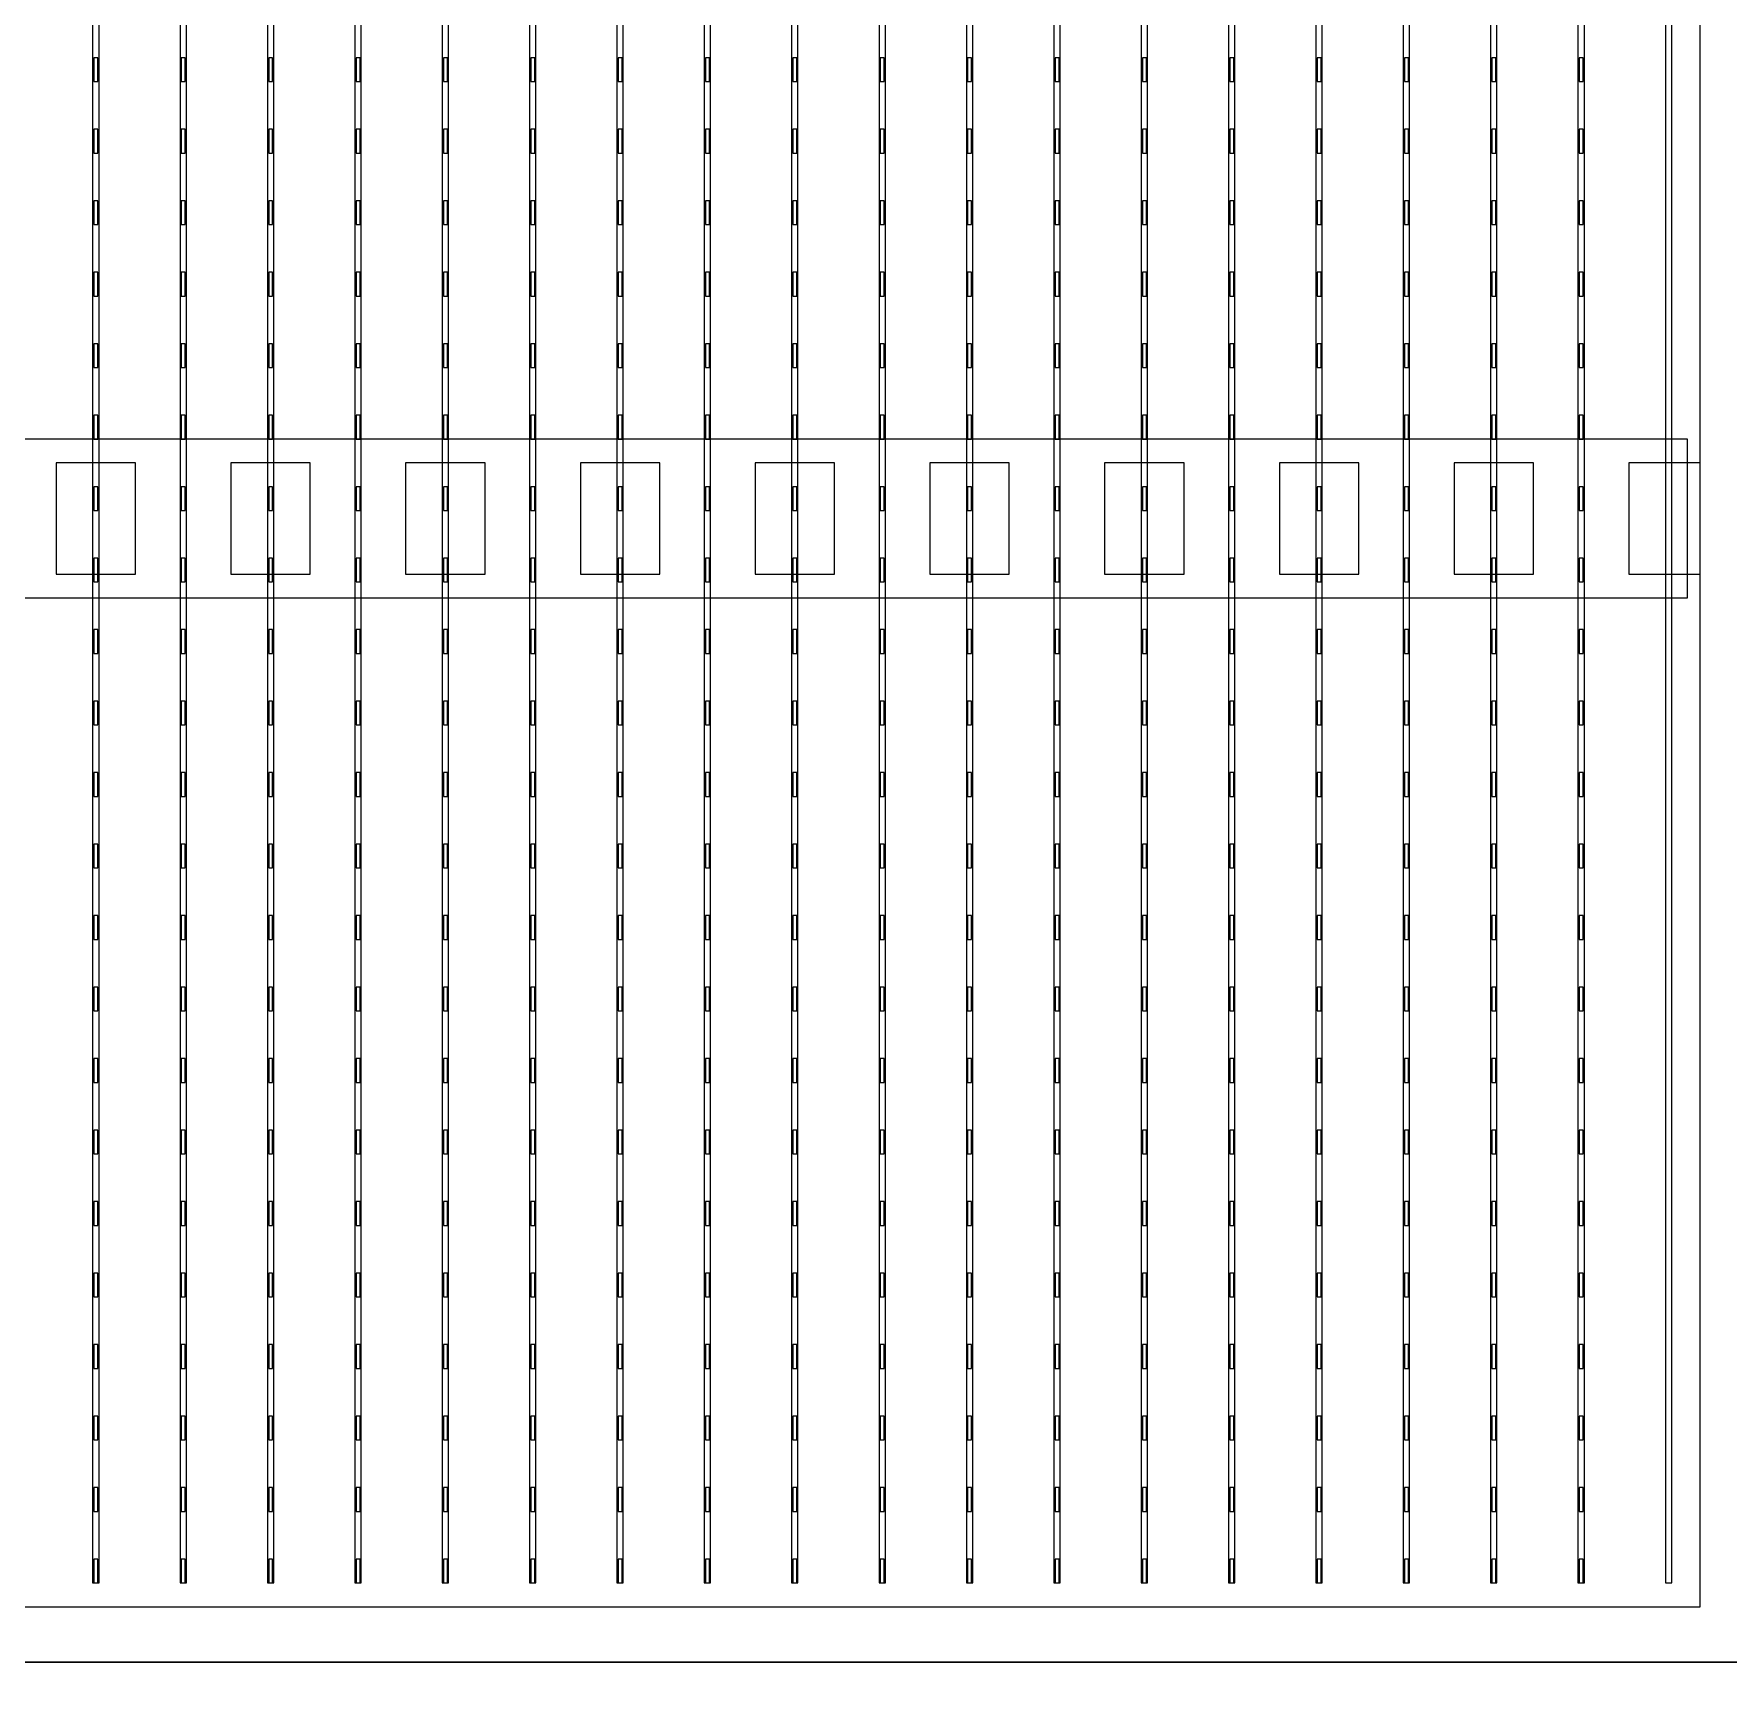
# Model space of a CAD drawing. Header units: millimetres. Extents: x -18 to 142, y -7 to 153.
# Drawn here: x 30.43 to 41.09, y 82.92 to 93.35 of the extents above; entities that cross this region are included whole.
import ezdxf

# ---------------------------------------------------------------- set-up
doc = ezdxf.new("R2010")
doc.units = ezdxf.units.MM
for name, color, linetype in [('BUSBARS', 3, 'Continuous'), ('CELLS', 5, 'Continuous'), ('CONTACT_PADS', 2, 'Continuous'), ('DICING', 4, 'Continuous'), ('FINGERS', 1, 'Continuous'), ('INSULATION', 2, 'Continuous')]:
    doc.layers.add(name, color=color, linetype=linetype)

msp = doc.modelspace()

# ---------------------------------------------------------------- linework, layer by layer
at = {"layer": 'BUSBARS'}
msp.add_lwpolyline([(40.84, 89.8), (40.84, 90.8), (20.8, 90.8), (20.8, 89.8), (40.84, 89.8)], close=True, dxfattribs=at)
at = {"layer": 'CELLS'}
for points in [[(41.27, 83.1), (41.27, 104), (20.37, 104), (20.37, 83.1), (41.27, 83.1)], [(41.27, 62.2), (41.27, 83.1), (20.37, 83.1), (20.37, 62.2), (41.27, 62.2)]]:
    msp.add_lwpolyline(points, close=True, dxfattribs=at)
at = {"layer": 'CONTACT_PADS'}
for points in [[(30.833, 93.05), (30.833, 93.2), (30.808, 93.2), (30.808, 93.05), (30.833, 93.05)], [(31.383, 93.05), (31.383, 93.2), (31.358, 93.2), (31.358, 93.05), (31.383, 93.05)], [(31.933, 93.05), (31.933, 93.2), (31.908, 93.2), (31.908, 93.05), (31.933, 93.05)], [(32.483, 93.05), (32.483, 93.2), (32.458, 93.2), (32.458, 93.05), (32.483, 93.05)], [(33.033, 93.05), (33.033, 93.2), (33.008, 93.2), (33.008, 93.05), (33.033, 93.05)], [(33.583, 93.05), (33.583, 93.2), (33.558, 93.2), (33.558, 93.05), (33.583, 93.05)], [(34.133, 93.05), (34.133, 93.2), (34.108, 93.2), (34.108, 93.05), (34.133, 93.05)], [(34.683, 93.05), (34.683, 93.2), (34.658, 93.2), (34.658, 93.05), (34.683, 93.05)], [(35.233, 93.05), (35.233, 93.2), (35.208, 93.2), (35.208, 93.05), (35.233, 93.05)], [(35.783, 93.05), (35.783, 93.2), (35.758, 93.2), (35.758, 93.05), (35.783, 93.05)], [(36.333, 93.05), (36.333, 93.2), (36.308, 93.2), (36.308, 93.05), (36.333, 93.05)], [(36.883, 93.05), (36.883, 93.2), (36.858, 93.2), (36.858, 93.05), (36.883, 93.05)], [(37.433, 93.05), (37.433, 93.2), (37.408, 93.2), (37.408, 93.05), (37.433, 93.05)], [(37.983, 93.05), (37.983, 93.2), (37.958, 93.2), (37.958, 93.05), (37.983, 93.05)], [(38.533, 93.05), (38.533, 93.2), (38.508, 93.2), (38.508, 93.05), (38.533, 93.05)], [(39.083, 93.05), (39.083, 93.2), (39.058, 93.2), (39.058, 93.05), (39.083, 93.05)], [(39.633, 93.05), (39.633, 93.2), (39.608, 93.2), (39.608, 93.05), (39.633, 93.05)], [(40.183, 93.05), (40.183, 93.2), (40.158, 93.2), (40.158, 93.05), (40.183, 93.05)], [(30.833, 92.6), (30.833, 92.75), (30.808, 92.75), (30.808, 92.6), (30.833, 92.6)], [(31.383, 92.6), (31.383, 92.75), (31.358, 92.75), (31.358, 92.6), (31.383, 92.6)], [(31.933, 92.6), (31.933, 92.75), (31.908, 92.75), (31.908, 92.6), (31.933, 92.6)], [(32.483, 92.6), (32.483, 92.75), (32.458, 92.75), (32.458, 92.6), (32.483, 92.6)], [(33.033, 92.6), (33.033, 92.75), (33.008, 92.75), (33.008, 92.6), (33.033, 92.6)], [(33.583, 92.6), (33.583, 92.75), (33.558, 92.75), (33.558, 92.6), (33.583, 92.6)], [(34.133, 92.6), (34.133, 92.75), (34.108, 92.75), (34.108, 92.6), (34.133, 92.6)], [(34.683, 92.6), (34.683, 92.75), (34.658, 92.75), (34.658, 92.6), (34.683, 92.6)], [(35.233, 92.6), (35.233, 92.75), (35.208, 92.75), (35.208, 92.6), (35.233, 92.6)], [(35.783, 92.6), (35.783, 92.75), (35.758, 92.75), (35.758, 92.6), (35.783, 92.6)], [(36.333, 92.6), (36.333, 92.75), (36.308, 92.75), (36.308, 92.6), (36.333, 92.6)], [(36.883, 92.6), (36.883, 92.75), (36.858, 92.75), (36.858, 92.6), (36.883, 92.6)], [(37.433, 92.6), (37.433, 92.75), (37.408, 92.75), (37.408, 92.6), (37.433, 92.6)], [(37.983, 92.6), (37.983, 92.75), (37.958, 92.75), (37.958, 92.6), (37.983, 92.6)], [(38.533, 92.6), (38.533, 92.75), (38.508, 92.75), (38.508, 92.6), (38.533, 92.6)], [(39.083, 92.6), (39.083, 92.75), (39.058, 92.75), (39.058, 92.6), (39.083, 92.6)], [(39.633, 92.6), (39.633, 92.75), (39.608, 92.75), (39.608, 92.6), (39.633, 92.6)], [(40.183, 92.6), (40.183, 92.75), (40.158, 92.75), (40.158, 92.6), (40.183, 92.6)], [(30.833, 92.15), (30.833, 92.3), (30.808, 92.3), (30.808, 92.15), (30.833, 92.15)], [(31.383, 92.15), (31.383, 92.3), (31.358, 92.3), (31.358, 92.15), (31.383, 92.15)], [(31.933, 92.15), (31.933, 92.3), (31.908, 92.3), (31.908, 92.15), (31.933, 92.15)], [(32.483, 92.15), (32.483, 92.3), (32.458, 92.3), (32.458, 92.15), (32.483, 92.15)], [(33.033, 92.15), (33.033, 92.3), (33.008, 92.3), (33.008, 92.15), (33.033, 92.15)], [(33.583, 92.15), (33.583, 92.3), (33.558, 92.3), (33.558, 92.15), (33.583, 92.15)], [(34.133, 92.15), (34.133, 92.3), (34.108, 92.3), (34.108, 92.15), (34.133, 92.15)], [(34.683, 92.15), (34.683, 92.3), (34.658, 92.3), (34.658, 92.15), (34.683, 92.15)], [(35.233, 92.15), (35.233, 92.3), (35.208, 92.3), (35.208, 92.15), (35.233, 92.15)], [(35.783, 92.15), (35.783, 92.3), (35.758, 92.3), (35.758, 92.15), (35.783, 92.15)], [(36.333, 92.15), (36.333, 92.3), (36.308, 92.3), (36.308, 92.15), (36.333, 92.15)], [(36.883, 92.15), (36.883, 92.3), (36.858, 92.3), (36.858, 92.15), (36.883, 92.15)], [(37.433, 92.15), (37.433, 92.3), (37.408, 92.3), (37.408, 92.15), (37.433, 92.15)], [(37.983, 92.15), (37.983, 92.3), (37.958, 92.3), (37.958, 92.15), (37.983, 92.15)], [(38.533, 92.15), (38.533, 92.3), (38.508, 92.3), (38.508, 92.15), (38.533, 92.15)], [(39.083, 92.15), (39.083, 92.3), (39.058, 92.3), (39.058, 92.15), (39.083, 92.15)], [(39.633, 92.15), (39.633, 92.3), (39.608, 92.3), (39.608, 92.15), (39.633, 92.15)], [(40.183, 92.15), (40.183, 92.3), (40.158, 92.3), (40.158, 92.15), (40.183, 92.15)], [(30.833, 91.7), (30.833, 91.85), (30.808, 91.85), (30.808, 91.7), (30.833, 91.7)], [(31.383, 91.7), (31.383, 91.85), (31.358, 91.85), (31.358, 91.7), (31.383, 91.7)], [(31.933, 91.7), (31.933, 91.85), (31.908, 91.85), (31.908, 91.7), (31.933, 91.7)], [(32.483, 91.7), (32.483, 91.85), (32.458, 91.85), (32.458, 91.7), (32.483, 91.7)], [(33.033, 91.7), (33.033, 91.85), (33.008, 91.85), (33.008, 91.7), (33.033, 91.7)], [(33.583, 91.7), (33.583, 91.85), (33.558, 91.85), (33.558, 91.7), (33.583, 91.7)], [(34.133, 91.7), (34.133, 91.85), (34.108, 91.85), (34.108, 91.7), (34.133, 91.7)], [(34.683, 91.7), (34.683, 91.85), (34.658, 91.85), (34.658, 91.7), (34.683, 91.7)], [(35.233, 91.7), (35.233, 91.85), (35.208, 91.85), (35.208, 91.7), (35.233, 91.7)], [(35.783, 91.7), (35.783, 91.85), (35.758, 91.85), (35.758, 91.7), (35.783, 91.7)], [(36.333, 91.7), (36.333, 91.85), (36.308, 91.85), (36.308, 91.7), (36.333, 91.7)], [(36.883, 91.7), (36.883, 91.85), (36.858, 91.85), (36.858, 91.7), (36.883, 91.7)], [(37.433, 91.7), (37.433, 91.85), (37.408, 91.85), (37.408, 91.7), (37.433, 91.7)], [(37.983, 91.7), (37.983, 91.85), (37.958, 91.85), (37.958, 91.7), (37.983, 91.7)], [(38.533, 91.7), (38.533, 91.85), (38.508, 91.85), (38.508, 91.7), (38.533, 91.7)], [(39.083, 91.7), (39.083, 91.85), (39.058, 91.85), (39.058, 91.7), (39.083, 91.7)], [(39.633, 91.7), (39.633, 91.85), (39.608, 91.85), (39.608, 91.7), (39.633, 91.7)], [(40.183, 91.7), (40.183, 91.85), (40.158, 91.85), (40.158, 91.7), (40.183, 91.7)], [(30.833, 91.25), (30.833, 91.4), (30.808, 91.4), (30.808, 91.25), (30.833, 91.25)], [(31.383, 91.25), (31.383, 91.4), (31.358, 91.4), (31.358, 91.25), (31.383, 91.25)], [(31.933, 91.25), (31.933, 91.4), (31.908, 91.4), (31.908, 91.25), (31.933, 91.25)], [(32.483, 91.25), (32.483, 91.4), (32.458, 91.4), (32.458, 91.25), (32.483, 91.25)], [(33.033, 91.25), (33.033, 91.4), (33.008, 91.4), (33.008, 91.25), (33.033, 91.25)], [(33.583, 91.25), (33.583, 91.4), (33.558, 91.4), (33.558, 91.25), (33.583, 91.25)], [(34.133, 91.25), (34.133, 91.4), (34.108, 91.4), (34.108, 91.25), (34.133, 91.25)], [(34.683, 91.25), (34.683, 91.4), (34.658, 91.4), (34.658, 91.25), (34.683, 91.25)], [(35.233, 91.25), (35.233, 91.4), (35.208, 91.4), (35.208, 91.25), (35.233, 91.25)], [(35.783, 91.25), (35.783, 91.4), (35.758, 91.4), (35.758, 91.25), (35.783, 91.25)], [(36.333, 91.25), (36.333, 91.4), (36.308, 91.4), (36.308, 91.25), (36.333, 91.25)], [(36.883, 91.25), (36.883, 91.4), (36.858, 91.4), (36.858, 91.25), (36.883, 91.25)], [(37.433, 91.25), (37.433, 91.4), (37.408, 91.4), (37.408, 91.25), (37.433, 91.25)], [(37.983, 91.25), (37.983, 91.4), (37.958, 91.4), (37.958, 91.25), (37.983, 91.25)], [(38.533, 91.25), (38.533, 91.4), (38.508, 91.4), (38.508, 91.25), (38.533, 91.25)], [(39.083, 91.25), (39.083, 91.4), (39.058, 91.4), (39.058, 91.25), (39.083, 91.25)], [(39.633, 91.25), (39.633, 91.4), (39.608, 91.4), (39.608, 91.25), (39.633, 91.25)], [(40.183, 91.25), (40.183, 91.4), (40.158, 91.4), (40.158, 91.25), (40.183, 91.25)], [(30.833, 90.8), (30.833, 90.95), (30.808, 90.95), (30.808, 90.8), (30.833, 90.8)], [(31.383, 90.8), (31.383, 90.95), (31.358, 90.95), (31.358, 90.8), (31.383, 90.8)], [(31.933, 90.8), (31.933, 90.95), (31.908, 90.95), (31.908, 90.8), (31.933, 90.8)], [(32.483, 90.8), (32.483, 90.95), (32.458, 90.95), (32.458, 90.8), (32.483, 90.8)], [(33.033, 90.8), (33.033, 90.95), (33.008, 90.95), (33.008, 90.8), (33.033, 90.8)], [(33.583, 90.8), (33.583, 90.95), (33.558, 90.95), (33.558, 90.8), (33.583, 90.8)], [(34.133, 90.8), (34.133, 90.95), (34.108, 90.95), (34.108, 90.8), (34.133, 90.8)], [(34.683, 90.8), (34.683, 90.95), (34.658, 90.95), (34.658, 90.8), (34.683, 90.8)], [(35.233, 90.8), (35.233, 90.95), (35.208, 90.95), (35.208, 90.8), (35.233, 90.8)], [(35.783, 90.8), (35.783, 90.95), (35.758, 90.95), (35.758, 90.8), (35.783, 90.8)], [(36.333, 90.8), (36.333, 90.95), (36.308, 90.95), (36.308, 90.8), (36.333, 90.8)], [(36.883, 90.8), (36.883, 90.95), (36.858, 90.95), (36.858, 90.8), (36.883, 90.8)], [(37.433, 90.8), (37.433, 90.95), (37.408, 90.95), (37.408, 90.8), (37.433, 90.8)], [(37.983, 90.8), (37.983, 90.95), (37.958, 90.95), (37.958, 90.8), (37.983, 90.8)], [(38.533, 90.8), (38.533, 90.95), (38.508, 90.95), (38.508, 90.8), (38.533, 90.8)], [(39.083, 90.8), (39.083, 90.95), (39.058, 90.95), (39.058, 90.8), (39.083, 90.8)], [(39.633, 90.8), (39.633, 90.95), (39.608, 90.95), (39.608, 90.8), (39.633, 90.8)], [(40.183, 90.8), (40.183, 90.95), (40.158, 90.95), (40.158, 90.8), (40.183, 90.8)], [(30.833, 90.35), (30.833, 90.5), (30.808, 90.5), (30.808, 90.35), (30.833, 90.35)], [(31.383, 90.35), (31.383, 90.5), (31.358, 90.5), (31.358, 90.35), (31.383, 90.35)], [(31.933, 90.35), (31.933, 90.5), (31.908, 90.5), (31.908, 90.35), (31.933, 90.35)], [(32.483, 90.35), (32.483, 90.5), (32.458, 90.5), (32.458, 90.35), (32.483, 90.35)], [(33.033, 90.35), (33.033, 90.5), (33.008, 90.5), (33.008, 90.35), (33.033, 90.35)], [(33.583, 90.35), (33.583, 90.5), (33.558, 90.5), (33.558, 90.35), (33.583, 90.35)], [(34.133, 90.35), (34.133, 90.5), (34.108, 90.5), (34.108, 90.35), (34.133, 90.35)], [(34.683, 90.35), (34.683, 90.5), (34.658, 90.5), (34.658, 90.35), (34.683, 90.35)], [(35.233, 90.35), (35.233, 90.5), (35.208, 90.5), (35.208, 90.35), (35.233, 90.35)], [(35.783, 90.35), (35.783, 90.5), (35.758, 90.5), (35.758, 90.35), (35.783, 90.35)], [(36.333, 90.35), (36.333, 90.5), (36.308, 90.5), (36.308, 90.35), (36.333, 90.35)], [(36.883, 90.35), (36.883, 90.5), (36.858, 90.5), (36.858, 90.35), (36.883, 90.35)], [(37.433, 90.35), (37.433, 90.5), (37.408, 90.5), (37.408, 90.35), (37.433, 90.35)], [(37.983, 90.35), (37.983, 90.5), (37.958, 90.5), (37.958, 90.35), (37.983, 90.35)], [(38.533, 90.35), (38.533, 90.5), (38.508, 90.5), (38.508, 90.35), (38.533, 90.35)], [(39.083, 90.35), (39.083, 90.5), (39.058, 90.5), (39.058, 90.35), (39.083, 90.35)], [(39.633, 90.35), (39.633, 90.5), (39.608, 90.5), (39.608, 90.35), (39.633, 90.35)], [(40.183, 90.35), (40.183, 90.5), (40.158, 90.5), (40.158, 90.35), (40.183, 90.35)], [(30.833, 89.9), (30.833, 90.05), (30.808, 90.05), (30.808, 89.9), (30.833, 89.9)], [(31.383, 89.9), (31.383, 90.05), (31.358, 90.05), (31.358, 89.9), (31.383, 89.9)], [(31.933, 89.9), (31.933, 90.05), (31.908, 90.05), (31.908, 89.9), (31.933, 89.9)], [(32.483, 89.9), (32.483, 90.05), (32.458, 90.05), (32.458, 89.9), (32.483, 89.9)], [(33.033, 89.9), (33.033, 90.05), (33.008, 90.05), (33.008, 89.9), (33.033, 89.9)], [(33.583, 89.9), (33.583, 90.05), (33.558, 90.05), (33.558, 89.9), (33.583, 89.9)], [(34.133, 89.9), (34.133, 90.05), (34.108, 90.05), (34.108, 89.9), (34.133, 89.9)], [(34.683, 89.9), (34.683, 90.05), (34.658, 90.05), (34.658, 89.9), (34.683, 89.9)], [(35.233, 89.9), (35.233, 90.05), (35.208, 90.05), (35.208, 89.9), (35.233, 89.9)], [(35.783, 89.9), (35.783, 90.05), (35.758, 90.05), (35.758, 89.9), (35.783, 89.9)], [(36.333, 89.9), (36.333, 90.05), (36.308, 90.05), (36.308, 89.9), (36.333, 89.9)], [(36.883, 89.9), (36.883, 90.05), (36.858, 90.05), (36.858, 89.9), (36.883, 89.9)], [(37.433, 89.9), (37.433, 90.05), (37.408, 90.05), (37.408, 89.9), (37.433, 89.9)], [(37.983, 89.9), (37.983, 90.05), (37.958, 90.05), (37.958, 89.9), (37.983, 89.9)], [(38.533, 89.9), (38.533, 90.05), (38.508, 90.05), (38.508, 89.9), (38.533, 89.9)], [(39.083, 89.9), (39.083, 90.05), (39.058, 90.05), (39.058, 89.9), (39.083, 89.9)], [(39.633, 89.9), (39.633, 90.05), (39.608, 90.05), (39.608, 89.9), (39.633, 89.9)], [(40.183, 89.9), (40.183, 90.05), (40.158, 90.05), (40.158, 89.9), (40.183, 89.9)], [(30.833, 89.45), (30.833, 89.6), (30.808, 89.6), (30.808, 89.45), (30.833, 89.45)], [(31.383, 89.45), (31.383, 89.6), (31.358, 89.6), (31.358, 89.45), (31.383, 89.45)], [(31.933, 89.45), (31.933, 89.6), (31.908, 89.6), (31.908, 89.45), (31.933, 89.45)], [(32.483, 89.45), (32.483, 89.6), (32.458, 89.6), (32.458, 89.45), (32.483, 89.45)], [(33.033, 89.45), (33.033, 89.6), (33.008, 89.6), (33.008, 89.45), (33.033, 89.45)], [(33.583, 89.45), (33.583, 89.6), (33.558, 89.6), (33.558, 89.45), (33.583, 89.45)], [(34.133, 89.45), (34.133, 89.6), (34.108, 89.6), (34.108, 89.45), (34.133, 89.45)], [(34.683, 89.45), (34.683, 89.6), (34.658, 89.6), (34.658, 89.45), (34.683, 89.45)], [(35.233, 89.45), (35.233, 89.6), (35.208, 89.6), (35.208, 89.45), (35.233, 89.45)], [(35.783, 89.45), (35.783, 89.6), (35.758, 89.6), (35.758, 89.45), (35.783, 89.45)], [(36.333, 89.45), (36.333, 89.6), (36.308, 89.6), (36.308, 89.45), (36.333, 89.45)], [(36.883, 89.45), (36.883, 89.6), (36.858, 89.6), (36.858, 89.45), (36.883, 89.45)], [(37.433, 89.45), (37.433, 89.6), (37.408, 89.6), (37.408, 89.45), (37.433, 89.45)], [(37.983, 89.45), (37.983, 89.6), (37.958, 89.6), (37.958, 89.45), (37.983, 89.45)], [(38.533, 89.45), (38.533, 89.6), (38.508, 89.6), (38.508, 89.45), (38.533, 89.45)], [(39.083, 89.45), (39.083, 89.6), (39.058, 89.6), (39.058, 89.45), (39.083, 89.45)], [(39.633, 89.45), (39.633, 89.6), (39.608, 89.6), (39.608, 89.45), (39.633, 89.45)], [(40.183, 89.45), (40.183, 89.6), (40.158, 89.6), (40.158, 89.45), (40.183, 89.45)], [(30.833, 89), (30.833, 89.15), (30.808, 89.15), (30.808, 89), (30.833, 89)], [(31.383, 89), (31.383, 89.15), (31.358, 89.15), (31.358, 89), (31.383, 89)], [(31.933, 89), (31.933, 89.15), (31.908, 89.15), (31.908, 89), (31.933, 89)], [(32.483, 89), (32.483, 89.15), (32.458, 89.15), (32.458, 89), (32.483, 89)], [(33.033, 89), (33.033, 89.15), (33.008, 89.15), (33.008, 89), (33.033, 89)], [(33.583, 89), (33.583, 89.15), (33.558, 89.15), (33.558, 89), (33.583, 89)], [(34.133, 89), (34.133, 89.15), (34.108, 89.15), (34.108, 89), (34.133, 89)], [(34.683, 89), (34.683, 89.15), (34.658, 89.15), (34.658, 89), (34.683, 89)], [(35.233, 89), (35.233, 89.15), (35.208, 89.15), (35.208, 89), (35.233, 89)], [(35.783, 89), (35.783, 89.15), (35.758, 89.15), (35.758, 89), (35.783, 89)], [(36.333, 89), (36.333, 89.15), (36.308, 89.15), (36.308, 89), (36.333, 89)], [(36.883, 89), (36.883, 89.15), (36.858, 89.15), (36.858, 89), (36.883, 89)], [(37.433, 89), (37.433, 89.15), (37.408, 89.15), (37.408, 89), (37.433, 89)], [(37.983, 89), (37.983, 89.15), (37.958, 89.15), (37.958, 89), (37.983, 89)], [(38.533, 89), (38.533, 89.15), (38.508, 89.15), (38.508, 89), (38.533, 89)], [(39.083, 89), (39.083, 89.15), (39.058, 89.15), (39.058, 89), (39.083, 89)], [(39.633, 89), (39.633, 89.15), (39.608, 89.15), (39.608, 89), (39.633, 89)], [(40.183, 89), (40.183, 89.15), (40.158, 89.15), (40.158, 89), (40.183, 89)], [(30.833, 88.55), (30.833, 88.7), (30.808, 88.7), (30.808, 88.55), (30.833, 88.55)], [(31.383, 88.55), (31.383, 88.7), (31.358, 88.7), (31.358, 88.55), (31.383, 88.55)], [(31.933, 88.55), (31.933, 88.7), (31.908, 88.7), (31.908, 88.55), (31.933, 88.55)], [(32.483, 88.55), (32.483, 88.7), (32.458, 88.7), (32.458, 88.55), (32.483, 88.55)], [(33.033, 88.55), (33.033, 88.7), (33.008, 88.7), (33.008, 88.55), (33.033, 88.55)], [(33.583, 88.55), (33.583, 88.7), (33.558, 88.7), (33.558, 88.55), (33.583, 88.55)], [(34.133, 88.55), (34.133, 88.7), (34.108, 88.7), (34.108, 88.55), (34.133, 88.55)], [(34.683, 88.55), (34.683, 88.7), (34.658, 88.7), (34.658, 88.55), (34.683, 88.55)], [(35.233, 88.55), (35.233, 88.7), (35.208, 88.7), (35.208, 88.55), (35.233, 88.55)], [(35.783, 88.55), (35.783, 88.7), (35.758, 88.7), (35.758, 88.55), (35.783, 88.55)], [(36.333, 88.55), (36.333, 88.7), (36.308, 88.7), (36.308, 88.55), (36.333, 88.55)], [(36.883, 88.55), (36.883, 88.7), (36.858, 88.7), (36.858, 88.55), (36.883, 88.55)], [(37.433, 88.55), (37.433, 88.7), (37.408, 88.7), (37.408, 88.55), (37.433, 88.55)], [(37.983, 88.55), (37.983, 88.7), (37.958, 88.7), (37.958, 88.55), (37.983, 88.55)], [(38.533, 88.55), (38.533, 88.7), (38.508, 88.7), (38.508, 88.55), (38.533, 88.55)], [(39.083, 88.55), (39.083, 88.7), (39.058, 88.7), (39.058, 88.55), (39.083, 88.55)], [(39.633, 88.55), (39.633, 88.7), (39.608, 88.7), (39.608, 88.55), (39.633, 88.55)], [(40.183, 88.55), (40.183, 88.7), (40.158, 88.7), (40.158, 88.55), (40.183, 88.55)], [(30.833, 88.1), (30.833, 88.25), (30.808, 88.25), (30.808, 88.1), (30.833, 88.1)], [(31.383, 88.1), (31.383, 88.25), (31.358, 88.25), (31.358, 88.1), (31.383, 88.1)], [(31.933, 88.1), (31.933, 88.25), (31.908, 88.25), (31.908, 88.1), (31.933, 88.1)], [(32.483, 88.1), (32.483, 88.25), (32.458, 88.25), (32.458, 88.1), (32.483, 88.1)], [(33.033, 88.1), (33.033, 88.25), (33.008, 88.25), (33.008, 88.1), (33.033, 88.1)], [(33.583, 88.1), (33.583, 88.25), (33.558, 88.25), (33.558, 88.1), (33.583, 88.1)], [(34.133, 88.1), (34.133, 88.25), (34.108, 88.25), (34.108, 88.1), (34.133, 88.1)], [(34.683, 88.1), (34.683, 88.25), (34.658, 88.25), (34.658, 88.1), (34.683, 88.1)], [(35.233, 88.1), (35.233, 88.25), (35.208, 88.25), (35.208, 88.1), (35.233, 88.1)], [(35.783, 88.1), (35.783, 88.25), (35.758, 88.25), (35.758, 88.1), (35.783, 88.1)], [(36.333, 88.1), (36.333, 88.25), (36.308, 88.25), (36.308, 88.1), (36.333, 88.1)], [(36.883, 88.1), (36.883, 88.25), (36.858, 88.25), (36.858, 88.1), (36.883, 88.1)], [(37.433, 88.1), (37.433, 88.25), (37.408, 88.25), (37.408, 88.1), (37.433, 88.1)], [(37.983, 88.1), (37.983, 88.25), (37.958, 88.25), (37.958, 88.1), (37.983, 88.1)], [(38.533, 88.1), (38.533, 88.25), (38.508, 88.25), (38.508, 88.1), (38.533, 88.1)], [(39.083, 88.1), (39.083, 88.25), (39.058, 88.25), (39.058, 88.1), (39.083, 88.1)], [(39.633, 88.1), (39.633, 88.25), (39.608, 88.25), (39.608, 88.1), (39.633, 88.1)], [(40.183, 88.1), (40.183, 88.25), (40.158, 88.25), (40.158, 88.1), (40.183, 88.1)], [(30.833, 87.65), (30.833, 87.8), (30.808, 87.8), (30.808, 87.65), (30.833, 87.65)], [(31.383, 87.65), (31.383, 87.8), (31.358, 87.8), (31.358, 87.65), (31.383, 87.65)], [(31.933, 87.65), (31.933, 87.8), (31.908, 87.8), (31.908, 87.65), (31.933, 87.65)], [(32.483, 87.65), (32.483, 87.8), (32.458, 87.8), (32.458, 87.65), (32.483, 87.65)], [(33.033, 87.65), (33.033, 87.8), (33.008, 87.8), (33.008, 87.65), (33.033, 87.65)], [(33.583, 87.65), (33.583, 87.8), (33.558, 87.8), (33.558, 87.65), (33.583, 87.65)], [(34.133, 87.65), (34.133, 87.8), (34.108, 87.8), (34.108, 87.65), (34.133, 87.65)], [(34.683, 87.65), (34.683, 87.8), (34.658, 87.8), (34.658, 87.65), (34.683, 87.65)], [(35.233, 87.65), (35.233, 87.8), (35.208, 87.8), (35.208, 87.65), (35.233, 87.65)], [(35.783, 87.65), (35.783, 87.8), (35.758, 87.8), (35.758, 87.65), (35.783, 87.65)], [(36.333, 87.65), (36.333, 87.8), (36.308, 87.8), (36.308, 87.65), (36.333, 87.65)], [(36.883, 87.65), (36.883, 87.8), (36.858, 87.8), (36.858, 87.65), (36.883, 87.65)], [(37.433, 87.65), (37.433, 87.8), (37.408, 87.8), (37.408, 87.65), (37.433, 87.65)], [(37.983, 87.65), (37.983, 87.8), (37.958, 87.8), (37.958, 87.65), (37.983, 87.65)], [(38.533, 87.65), (38.533, 87.8), (38.508, 87.8), (38.508, 87.65), (38.533, 87.65)], [(39.083, 87.65), (39.083, 87.8), (39.058, 87.8), (39.058, 87.65), (39.083, 87.65)], [(39.633, 87.65), (39.633, 87.8), (39.608, 87.8), (39.608, 87.65), (39.633, 87.65)], [(40.183, 87.65), (40.183, 87.8), (40.158, 87.8), (40.158, 87.65), (40.183, 87.65)], [(30.833, 87.2), (30.833, 87.35), (30.808, 87.35), (30.808, 87.2), (30.833, 87.2)], [(31.383, 87.2), (31.383, 87.35), (31.358, 87.35), (31.358, 87.2), (31.383, 87.2)], [(31.933, 87.2), (31.933, 87.35), (31.908, 87.35), (31.908, 87.2), (31.933, 87.2)], [(32.483, 87.2), (32.483, 87.35), (32.458, 87.35), (32.458, 87.2), (32.483, 87.2)], [(33.033, 87.2), (33.033, 87.35), (33.008, 87.35), (33.008, 87.2), (33.033, 87.2)], [(33.583, 87.2), (33.583, 87.35), (33.558, 87.35), (33.558, 87.2), (33.583, 87.2)], [(34.133, 87.2), (34.133, 87.35), (34.108, 87.35), (34.108, 87.2), (34.133, 87.2)], [(34.683, 87.2), (34.683, 87.35), (34.658, 87.35), (34.658, 87.2), (34.683, 87.2)], [(35.233, 87.2), (35.233, 87.35), (35.208, 87.35), (35.208, 87.2), (35.233, 87.2)], [(35.783, 87.2), (35.783, 87.35), (35.758, 87.35), (35.758, 87.2), (35.783, 87.2)], [(36.333, 87.2), (36.333, 87.35), (36.308, 87.35), (36.308, 87.2), (36.333, 87.2)], [(36.883, 87.2), (36.883, 87.35), (36.858, 87.35), (36.858, 87.2), (36.883, 87.2)], [(37.433, 87.2), (37.433, 87.35), (37.408, 87.35), (37.408, 87.2), (37.433, 87.2)], [(37.983, 87.2), (37.983, 87.35), (37.958, 87.35), (37.958, 87.2), (37.983, 87.2)], [(38.533, 87.2), (38.533, 87.35), (38.508, 87.35), (38.508, 87.2), (38.533, 87.2)], [(39.083, 87.2), (39.083, 87.35), (39.058, 87.35), (39.058, 87.2), (39.083, 87.2)], [(39.633, 87.2), (39.633, 87.35), (39.608, 87.35), (39.608, 87.2), (39.633, 87.2)], [(40.183, 87.2), (40.183, 87.35), (40.158, 87.35), (40.158, 87.2), (40.183, 87.2)], [(30.833, 86.75), (30.833, 86.9), (30.808, 86.9), (30.808, 86.75), (30.833, 86.75)], [(31.383, 86.75), (31.383, 86.9), (31.358, 86.9), (31.358, 86.75), (31.383, 86.75)], [(31.933, 86.75), (31.933, 86.9), (31.908, 86.9), (31.908, 86.75), (31.933, 86.75)], [(32.483, 86.75), (32.483, 86.9), (32.458, 86.9), (32.458, 86.75), (32.483, 86.75)], [(33.033, 86.75), (33.033, 86.9), (33.008, 86.9), (33.008, 86.75), (33.033, 86.75)], [(33.583, 86.75), (33.583, 86.9), (33.558, 86.9), (33.558, 86.75), (33.583, 86.75)], [(34.133, 86.75), (34.133, 86.9), (34.108, 86.9), (34.108, 86.75), (34.133, 86.75)], [(34.683, 86.75), (34.683, 86.9), (34.658, 86.9), (34.658, 86.75), (34.683, 86.75)], [(35.233, 86.75), (35.233, 86.9), (35.208, 86.9), (35.208, 86.75), (35.233, 86.75)], [(35.783, 86.75), (35.783, 86.9), (35.758, 86.9), (35.758, 86.75), (35.783, 86.75)], [(36.333, 86.75), (36.333, 86.9), (36.308, 86.9), (36.308, 86.75), (36.333, 86.75)], [(36.883, 86.75), (36.883, 86.9), (36.858, 86.9), (36.858, 86.75), (36.883, 86.75)], [(37.433, 86.75), (37.433, 86.9), (37.408, 86.9), (37.408, 86.75), (37.433, 86.75)], [(37.983, 86.75), (37.983, 86.9), (37.958, 86.9), (37.958, 86.75), (37.983, 86.75)], [(38.533, 86.75), (38.533, 86.9), (38.508, 86.9), (38.508, 86.75), (38.533, 86.75)], [(39.083, 86.75), (39.083, 86.9), (39.058, 86.9), (39.058, 86.75), (39.083, 86.75)], [(39.633, 86.75), (39.633, 86.9), (39.608, 86.9), (39.608, 86.75), (39.633, 86.75)], [(40.183, 86.75), (40.183, 86.9), (40.158, 86.9), (40.158, 86.75), (40.183, 86.75)], [(30.833, 86.3), (30.833, 86.45), (30.808, 86.45), (30.808, 86.3), (30.833, 86.3)], [(31.383, 86.3), (31.383, 86.45), (31.358, 86.45), (31.358, 86.3), (31.383, 86.3)], [(31.933, 86.3), (31.933, 86.45), (31.908, 86.45), (31.908, 86.3), (31.933, 86.3)], [(32.483, 86.3), (32.483, 86.45), (32.458, 86.45), (32.458, 86.3), (32.483, 86.3)], [(33.033, 86.3), (33.033, 86.45), (33.008, 86.45), (33.008, 86.3), (33.033, 86.3)], [(33.583, 86.3), (33.583, 86.45), (33.558, 86.45), (33.558, 86.3), (33.583, 86.3)], [(34.133, 86.3), (34.133, 86.45), (34.108, 86.45), (34.108, 86.3), (34.133, 86.3)], [(34.683, 86.3), (34.683, 86.45), (34.658, 86.45), (34.658, 86.3), (34.683, 86.3)], [(35.233, 86.3), (35.233, 86.45), (35.208, 86.45), (35.208, 86.3), (35.233, 86.3)], [(35.783, 86.3), (35.783, 86.45), (35.758, 86.45), (35.758, 86.3), (35.783, 86.3)], [(36.333, 86.3), (36.333, 86.45), (36.308, 86.45), (36.308, 86.3), (36.333, 86.3)], [(36.883, 86.3), (36.883, 86.45), (36.858, 86.45), (36.858, 86.3), (36.883, 86.3)], [(37.433, 86.3), (37.433, 86.45), (37.408, 86.45), (37.408, 86.3), (37.433, 86.3)], [(37.983, 86.3), (37.983, 86.45), (37.958, 86.45), (37.958, 86.3), (37.983, 86.3)], [(38.533, 86.3), (38.533, 86.45), (38.508, 86.45), (38.508, 86.3), (38.533, 86.3)], [(39.083, 86.3), (39.083, 86.45), (39.058, 86.45), (39.058, 86.3), (39.083, 86.3)], [(39.633, 86.3), (39.633, 86.45), (39.608, 86.45), (39.608, 86.3), (39.633, 86.3)], [(40.183, 86.3), (40.183, 86.45), (40.158, 86.45), (40.158, 86.3), (40.183, 86.3)], [(30.833, 85.85), (30.833, 86), (30.808, 86), (30.808, 85.85), (30.833, 85.85)], [(31.383, 85.85), (31.383, 86), (31.358, 86), (31.358, 85.85), (31.383, 85.85)], [(31.933, 85.85), (31.933, 86), (31.908, 86), (31.908, 85.85), (31.933, 85.85)], [(32.483, 85.85), (32.483, 86), (32.458, 86), (32.458, 85.85), (32.483, 85.85)], [(33.033, 85.85), (33.033, 86), (33.008, 86), (33.008, 85.85), (33.033, 85.85)], [(33.583, 85.85), (33.583, 86), (33.558, 86), (33.558, 85.85), (33.583, 85.85)], [(34.133, 85.85), (34.133, 86), (34.108, 86), (34.108, 85.85), (34.133, 85.85)], [(34.683, 85.85), (34.683, 86), (34.658, 86), (34.658, 85.85), (34.683, 85.85)], [(35.233, 85.85), (35.233, 86), (35.208, 86), (35.208, 85.85), (35.233, 85.85)], [(35.783, 85.85), (35.783, 86), (35.758, 86), (35.758, 85.85), (35.783, 85.85)], [(36.333, 85.85), (36.333, 86), (36.308, 86), (36.308, 85.85), (36.333, 85.85)], [(36.883, 85.85), (36.883, 86), (36.858, 86), (36.858, 85.85), (36.883, 85.85)], [(37.433, 85.85), (37.433, 86), (37.408, 86), (37.408, 85.85), (37.433, 85.85)], [(37.983, 85.85), (37.983, 86), (37.958, 86), (37.958, 85.85), (37.983, 85.85)], [(38.533, 85.85), (38.533, 86), (38.508, 86), (38.508, 85.85), (38.533, 85.85)], [(39.083, 85.85), (39.083, 86), (39.058, 86), (39.058, 85.85), (39.083, 85.85)], [(39.633, 85.85), (39.633, 86), (39.608, 86), (39.608, 85.85), (39.633, 85.85)], [(40.183, 85.85), (40.183, 86), (40.158, 86), (40.158, 85.85), (40.183, 85.85)], [(30.833, 85.4), (30.833, 85.55), (30.808, 85.55), (30.808, 85.4), (30.833, 85.4)], [(31.383, 85.4), (31.383, 85.55), (31.358, 85.55), (31.358, 85.4), (31.383, 85.4)], [(31.933, 85.4), (31.933, 85.55), (31.908, 85.55), (31.908, 85.4), (31.933, 85.4)], [(32.483, 85.4), (32.483, 85.55), (32.458, 85.55), (32.458, 85.4), (32.483, 85.4)], [(33.033, 85.4), (33.033, 85.55), (33.008, 85.55), (33.008, 85.4), (33.033, 85.4)], [(33.583, 85.4), (33.583, 85.55), (33.558, 85.55), (33.558, 85.4), (33.583, 85.4)], [(34.133, 85.4), (34.133, 85.55), (34.108, 85.55), (34.108, 85.4), (34.133, 85.4)], [(34.683, 85.4), (34.683, 85.55), (34.658, 85.55), (34.658, 85.4), (34.683, 85.4)], [(35.233, 85.4), (35.233, 85.55), (35.208, 85.55), (35.208, 85.4), (35.233, 85.4)], [(35.783, 85.4), (35.783, 85.55), (35.758, 85.55), (35.758, 85.4), (35.783, 85.4)], [(36.333, 85.4), (36.333, 85.55), (36.308, 85.55), (36.308, 85.4), (36.333, 85.4)], [(36.883, 85.4), (36.883, 85.55), (36.858, 85.55), (36.858, 85.4), (36.883, 85.4)], [(37.433, 85.4), (37.433, 85.55), (37.408, 85.55), (37.408, 85.4), (37.433, 85.4)], [(37.983, 85.4), (37.983, 85.55), (37.958, 85.55), (37.958, 85.4), (37.983, 85.4)], [(38.533, 85.4), (38.533, 85.55), (38.508, 85.55), (38.508, 85.4), (38.533, 85.4)], [(39.083, 85.4), (39.083, 85.55), (39.058, 85.55), (39.058, 85.4), (39.083, 85.4)], [(39.633, 85.4), (39.633, 85.55), (39.608, 85.55), (39.608, 85.4), (39.633, 85.4)], [(40.183, 85.4), (40.183, 85.55), (40.158, 85.55), (40.158, 85.4), (40.183, 85.4)], [(30.833, 84.95), (30.833, 85.1), (30.808, 85.1), (30.808, 84.95), (30.833, 84.95)], [(31.383, 84.95), (31.383, 85.1), (31.358, 85.1), (31.358, 84.95), (31.383, 84.95)], [(31.933, 84.95), (31.933, 85.1), (31.908, 85.1), (31.908, 84.95), (31.933, 84.95)], [(32.483, 84.95), (32.483, 85.1), (32.458, 85.1), (32.458, 84.95), (32.483, 84.95)], [(33.033, 84.95), (33.033, 85.1), (33.008, 85.1), (33.008, 84.95), (33.033, 84.95)], [(33.583, 84.95), (33.583, 85.1), (33.558, 85.1), (33.558, 84.95), (33.583, 84.95)], [(34.133, 84.95), (34.133, 85.1), (34.108, 85.1), (34.108, 84.95), (34.133, 84.95)], [(34.683, 84.95), (34.683, 85.1), (34.658, 85.1), (34.658, 84.95), (34.683, 84.95)], [(35.233, 84.95), (35.233, 85.1), (35.208, 85.1), (35.208, 84.95), (35.233, 84.95)], [(35.783, 84.95), (35.783, 85.1), (35.758, 85.1), (35.758, 84.95), (35.783, 84.95)], [(36.333, 84.95), (36.333, 85.1), (36.308, 85.1), (36.308, 84.95), (36.333, 84.95)], [(36.883, 84.95), (36.883, 85.1), (36.858, 85.1), (36.858, 84.95), (36.883, 84.95)], [(37.433, 84.95), (37.433, 85.1), (37.408, 85.1), (37.408, 84.95), (37.433, 84.95)], [(37.983, 84.95), (37.983, 85.1), (37.958, 85.1), (37.958, 84.95), (37.983, 84.95)], [(38.533, 84.95), (38.533, 85.1), (38.508, 85.1), (38.508, 84.95), (38.533, 84.95)], [(39.083, 84.95), (39.083, 85.1), (39.058, 85.1), (39.058, 84.95), (39.083, 84.95)], [(39.633, 84.95), (39.633, 85.1), (39.608, 85.1), (39.608, 84.95), (39.633, 84.95)], [(40.183, 84.95), (40.183, 85.1), (40.158, 85.1), (40.158, 84.95), (40.183, 84.95)], [(30.833, 84.5), (30.833, 84.65), (30.808, 84.65), (30.808, 84.5), (30.833, 84.5)], [(31.383, 84.5), (31.383, 84.65), (31.358, 84.65), (31.358, 84.5), (31.383, 84.5)], [(31.933, 84.5), (31.933, 84.65), (31.908, 84.65), (31.908, 84.5), (31.933, 84.5)], [(32.483, 84.5), (32.483, 84.65), (32.458, 84.65), (32.458, 84.5), (32.483, 84.5)], [(33.033, 84.5), (33.033, 84.65), (33.008, 84.65), (33.008, 84.5), (33.033, 84.5)], [(33.583, 84.5), (33.583, 84.65), (33.558, 84.65), (33.558, 84.5), (33.583, 84.5)], [(34.133, 84.5), (34.133, 84.65), (34.108, 84.65), (34.108, 84.5), (34.133, 84.5)], [(34.683, 84.5), (34.683, 84.65), (34.658, 84.65), (34.658, 84.5), (34.683, 84.5)], [(35.233, 84.5), (35.233, 84.65), (35.208, 84.65), (35.208, 84.5), (35.233, 84.5)], [(35.783, 84.5), (35.783, 84.65), (35.758, 84.65), (35.758, 84.5), (35.783, 84.5)], [(36.333, 84.5), (36.333, 84.65), (36.308, 84.65), (36.308, 84.5), (36.333, 84.5)], [(36.883, 84.5), (36.883, 84.65), (36.858, 84.65), (36.858, 84.5), (36.883, 84.5)], [(37.433, 84.5), (37.433, 84.65), (37.408, 84.65), (37.408, 84.5), (37.433, 84.5)], [(37.983, 84.5), (37.983, 84.65), (37.958, 84.65), (37.958, 84.5), (37.983, 84.5)], [(38.533, 84.5), (38.533, 84.65), (38.508, 84.65), (38.508, 84.5), (38.533, 84.5)], [(39.083, 84.5), (39.083, 84.65), (39.058, 84.65), (39.058, 84.5), (39.083, 84.5)], [(39.633, 84.5), (39.633, 84.65), (39.608, 84.65), (39.608, 84.5), (39.633, 84.5)], [(40.183, 84.5), (40.183, 84.65), (40.158, 84.65), (40.158, 84.5), (40.183, 84.5)], [(30.833, 84.05), (30.833, 84.2), (30.808, 84.2), (30.808, 84.05), (30.833, 84.05)], [(31.383, 84.05), (31.383, 84.2), (31.358, 84.2), (31.358, 84.05), (31.383, 84.05)], [(31.933, 84.05), (31.933, 84.2), (31.908, 84.2), (31.908, 84.05), (31.933, 84.05)], [(32.483, 84.05), (32.483, 84.2), (32.458, 84.2), (32.458, 84.05), (32.483, 84.05)], [(33.033, 84.05), (33.033, 84.2), (33.008, 84.2), (33.008, 84.05), (33.033, 84.05)], [(33.583, 84.05), (33.583, 84.2), (33.558, 84.2), (33.558, 84.05), (33.583, 84.05)], [(34.133, 84.05), (34.133, 84.2), (34.108, 84.2), (34.108, 84.05), (34.133, 84.05)], [(34.683, 84.05), (34.683, 84.2), (34.658, 84.2), (34.658, 84.05), (34.683, 84.05)], [(35.233, 84.05), (35.233, 84.2), (35.208, 84.2), (35.208, 84.05), (35.233, 84.05)], [(35.783, 84.05), (35.783, 84.2), (35.758, 84.2), (35.758, 84.05), (35.783, 84.05)], [(36.333, 84.05), (36.333, 84.2), (36.308, 84.2), (36.308, 84.05), (36.333, 84.05)], [(36.883, 84.05), (36.883, 84.2), (36.858, 84.2), (36.858, 84.05), (36.883, 84.05)], [(37.433, 84.05), (37.433, 84.2), (37.408, 84.2), (37.408, 84.05), (37.433, 84.05)], [(37.983, 84.05), (37.983, 84.2), (37.958, 84.2), (37.958, 84.05), (37.983, 84.05)], [(38.533, 84.05), (38.533, 84.2), (38.508, 84.2), (38.508, 84.05), (38.533, 84.05)], [(39.083, 84.05), (39.083, 84.2), (39.058, 84.2), (39.058, 84.05), (39.083, 84.05)], [(39.633, 84.05), (39.633, 84.2), (39.608, 84.2), (39.608, 84.05), (39.633, 84.05)], [(40.183, 84.05), (40.183, 84.2), (40.158, 84.2), (40.158, 84.05), (40.183, 84.05)], [(30.833, 83.6), (30.833, 83.75), (30.808, 83.75), (30.808, 83.6), (30.833, 83.6)], [(31.383, 83.6), (31.383, 83.75), (31.358, 83.75), (31.358, 83.6), (31.383, 83.6)], [(31.933, 83.6), (31.933, 83.75), (31.908, 83.75), (31.908, 83.6), (31.933, 83.6)], [(32.483, 83.6), (32.483, 83.75), (32.458, 83.75), (32.458, 83.6), (32.483, 83.6)], [(33.033, 83.6), (33.033, 83.75), (33.008, 83.75), (33.008, 83.6), (33.033, 83.6)], [(33.583, 83.6), (33.583, 83.75), (33.558, 83.75), (33.558, 83.6), (33.583, 83.6)], [(34.133, 83.6), (34.133, 83.75), (34.108, 83.75), (34.108, 83.6), (34.133, 83.6)], [(34.683, 83.6), (34.683, 83.75), (34.658, 83.75), (34.658, 83.6), (34.683, 83.6)], [(35.233, 83.6), (35.233, 83.75), (35.208, 83.75), (35.208, 83.6), (35.233, 83.6)], [(35.783, 83.6), (35.783, 83.75), (35.758, 83.75), (35.758, 83.6), (35.783, 83.6)], [(36.333, 83.6), (36.333, 83.75), (36.308, 83.75), (36.308, 83.6), (36.333, 83.6)], [(36.883, 83.6), (36.883, 83.75), (36.858, 83.75), (36.858, 83.6), (36.883, 83.6)], [(37.433, 83.6), (37.433, 83.75), (37.408, 83.75), (37.408, 83.6), (37.433, 83.6)], [(37.983, 83.6), (37.983, 83.75), (37.958, 83.75), (37.958, 83.6), (37.983, 83.6)], [(38.533, 83.6), (38.533, 83.75), (38.508, 83.75), (38.508, 83.6), (38.533, 83.6)], [(39.083, 83.6), (39.083, 83.75), (39.058, 83.75), (39.058, 83.6), (39.083, 83.6)], [(39.633, 83.6), (39.633, 83.75), (39.608, 83.75), (39.608, 83.6), (39.633, 83.6)], [(40.183, 83.6), (40.183, 83.75), (40.158, 83.75), (40.158, 83.6), (40.183, 83.6)]]:
    msp.add_lwpolyline(points, close=True, dxfattribs=at)
at = {"layer": 'DICING'}
msp.add_line((-17.83, 83.1), (142.17, 83.1), dxfattribs=at)
msp.add_line((-17.83, 83.1), (142.17, 83.1), dxfattribs=at)
msp.add_line((-17.83, 83.1), (142.17, 83.1), dxfattribs=at)
msp.add_line((-17.83, 83.1), (142.17, 83.1), dxfattribs=at)
msp.add_line((-17.83, 83.1), (142.17, 83.1), dxfattribs=at)
msp.add_line((-17.83, 83.1), (142.17, 83.1), dxfattribs=at)
msp.add_line((-17.83, 83.1), (142.17, 83.1), dxfattribs=at)
msp.add_line((-17.83, 83.1), (142.17, 83.1), dxfattribs=at)
msp.add_line((-17.83, 83.1), (142.17, 83.1), dxfattribs=at)
msp.add_line((-17.83, 83.1), (142.17, 83.1), dxfattribs=at)
msp.add_line((-17.83, 83.1), (142.17, 83.1), dxfattribs=at)
msp.add_line((-17.83, 83.1), (142.17, 83.1), dxfattribs=at)
msp.add_line((-17.83, 83.1), (142.17, 83.1), dxfattribs=at)
msp.add_line((-17.83, 83.1), (142.17, 83.1), dxfattribs=at)
msp.add_line((-17.83, 83.1), (142.17, 83.1), dxfattribs=at)
msp.add_line((-17.83, 83.1), (142.17, 83.1), dxfattribs=at)
msp.add_line((-17.83, 83.1), (142.17, 83.1), dxfattribs=at)
msp.add_line((-17.83, 83.1), (142.17, 83.1), dxfattribs=at)
msp.add_line((-17.83, 83.1), (142.17, 83.1), dxfattribs=at)
msp.add_line((-17.83, 83.1), (142.17, 83.1), dxfattribs=at)
msp.add_line((-17.83, 83.1), (142.17, 83.1), dxfattribs=at)
msp.add_line((-17.83, 83.1), (142.17, 83.1), dxfattribs=at)
msp.add_line((-17.83, 83.1), (142.17, 83.1), dxfattribs=at)
msp.add_line((-17.83, 83.1), (142.17, 83.1), dxfattribs=at)
at = {"layer": 'FINGERS'}
for points in [[(30.84, 83.6), (30.84, 103.5), (30.8, 103.5), (30.8, 83.6), (30.84, 83.6)], [(31.39, 83.6), (31.39, 103.5), (31.35, 103.5), (31.35, 83.6), (31.39, 83.6)], [(31.94, 83.6), (31.94, 103.5), (31.9, 103.5), (31.9, 83.6), (31.94, 83.6)], [(32.49, 83.6), (32.49, 103.5), (32.45, 103.5), (32.45, 83.6), (32.49, 83.6)], [(33.04, 83.6), (33.04, 103.5), (33, 103.5), (33, 83.6), (33.04, 83.6)], [(33.59, 83.6), (33.59, 103.5), (33.55, 103.5), (33.55, 83.6), (33.59, 83.6)], [(34.14, 83.6), (34.14, 103.5), (34.1, 103.5), (34.1, 83.6), (34.14, 83.6)], [(34.69, 83.6), (34.69, 103.5), (34.65, 103.5), (34.65, 83.6), (34.69, 83.6)], [(35.24, 83.6), (35.24, 103.5), (35.2, 103.5), (35.2, 83.6), (35.24, 83.6)], [(35.79, 83.6), (35.79, 103.5), (35.75, 103.5), (35.75, 83.6), (35.79, 83.6)], [(36.34, 83.6), (36.34, 103.5), (36.3, 103.5), (36.3, 83.6), (36.34, 83.6)], [(36.89, 83.6), (36.89, 103.5), (36.85, 103.5), (36.85, 83.6), (36.89, 83.6)], [(37.44, 83.6), (37.44, 103.5), (37.4, 103.5), (37.4, 83.6), (37.44, 83.6)], [(37.99, 83.6), (37.99, 103.5), (37.95, 103.5), (37.95, 83.6), (37.99, 83.6)], [(38.54, 83.6), (38.54, 103.5), (38.5, 103.5), (38.5, 83.6), (38.54, 83.6)], [(39.09, 83.6), (39.09, 103.5), (39.05, 103.5), (39.05, 83.6), (39.09, 83.6)], [(39.64, 83.6), (39.64, 103.5), (39.6, 103.5), (39.6, 83.6), (39.64, 83.6)], [(40.19, 83.6), (40.19, 103.5), (40.15, 103.5), (40.15, 83.6), (40.19, 83.6)], [(40.74, 83.6), (40.74, 103.5), (40.7, 103.5), (40.7, 83.6), (40.74, 83.6)]]:
    msp.add_lwpolyline(points, close=True, dxfattribs=at)
at = {"layer": 'INSULATION'}
for points in [[(40.92, 83.45), (40.92, 103.65), (20.72, 103.65), (20.72, 83.45), (40.92, 83.45)], [(31.07, 89.95), (31.07, 90.65), (30.57, 90.65), (30.57, 89.95), (31.07, 89.95)], [(32.17, 89.95), (32.17, 90.65), (31.67, 90.65), (31.67, 89.95), (32.17, 89.95)], [(33.27, 89.95), (33.27, 90.65), (32.77, 90.65), (32.77, 89.95), (33.27, 89.95)], [(34.37, 89.95), (34.37, 90.65), (33.87, 90.65), (33.87, 89.95), (34.37, 89.95)], [(35.47, 89.95), (35.47, 90.65), (34.97, 90.65), (34.97, 89.95), (35.47, 89.95)], [(36.57, 89.95), (36.57, 90.65), (36.07, 90.65), (36.07, 89.95), (36.57, 89.95)], [(37.67, 89.95), (37.67, 90.65), (37.17, 90.65), (37.17, 89.95), (37.67, 89.95)], [(38.77, 89.95), (38.77, 90.65), (38.27, 90.65), (38.27, 89.95), (38.77, 89.95)], [(39.87, 89.95), (39.87, 90.65), (39.37, 90.65), (39.37, 89.95), (39.87, 89.95)], [(40.92, 89.95), (40.92, 90.65), (40.47, 90.65), (40.47, 89.95), (40.92, 89.95)]]:
    msp.add_lwpolyline(points, close=True, dxfattribs=at)

doc.saveas('drawing.dxf')
